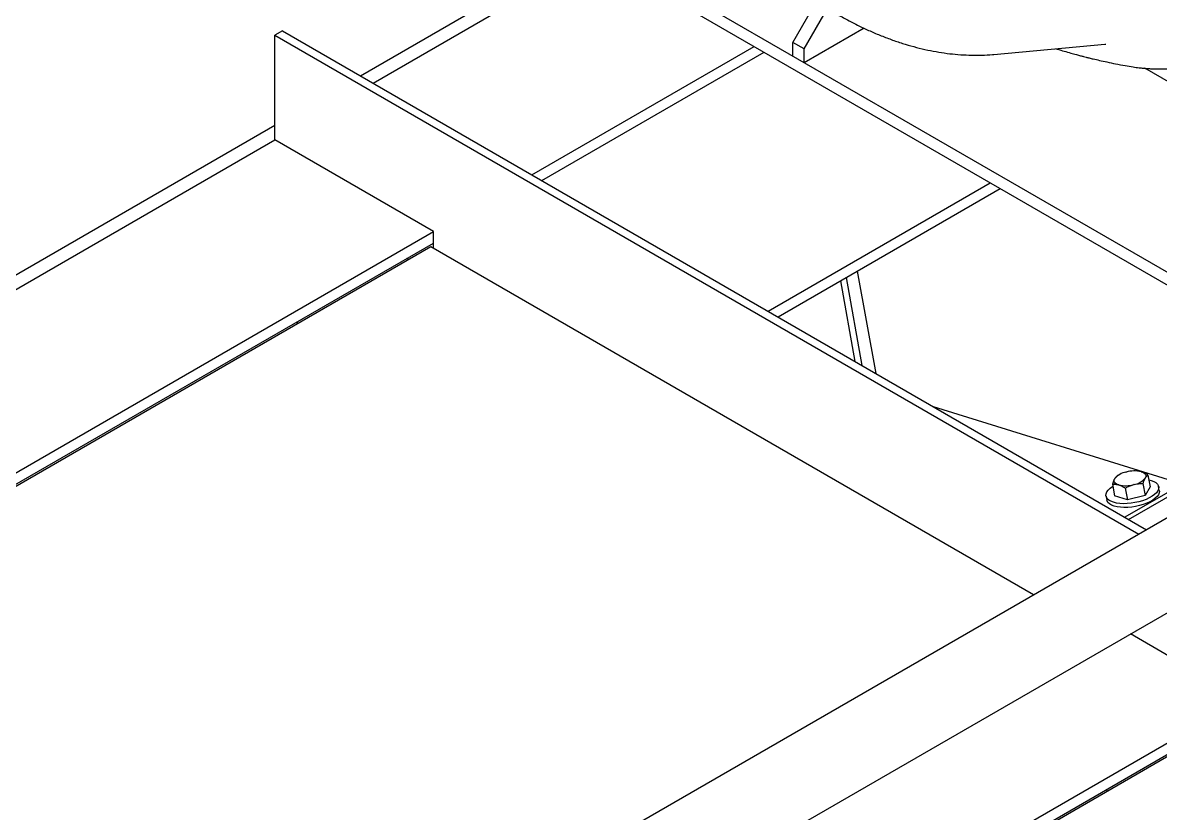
# Model space of a CAD drawing. Header units: millimetres. Extents: x 1293 to 41893, y 1011 to 26911.
# Drawn here: x 7146.6 to 7596.9, y 20995.9 to 21308.7 of the extents above; entities that cross this region are included whole.
import ezdxf

# ---------------------------------------------------------------- set-up
doc = ezdxf.new("R2010")
doc.units = ezdxf.units.MM
doc.header["$LTSCALE"] = 50
doc.layers.add('STRUC', color=4, linetype='Continuous')

msp = doc.modelspace()

# ---------------------------------------------------------------- linework, layer by layer
at = {"color": 7, "linetype": 'Continuous', "lineweight": 25}
for p, q in [((7331.8683266, 21364.5892526), (7683.6849705, 21161.4898272)), ((7679.3138688, 21158.9664439), (7336.3584546, 21356.9503903)), ((7451.5166865, 21300.9613301), (7460.8862332, 21317.189861)), ((7456.0068146, 21298.3692343), (7465.2604156, 21314.3969413)), ((7479.6738424, 21306.5883133), (7456.0068146, 21292.9256289)), ((7456.0068146, 21298.3692343), (7451.5166865, 21300.9613301)), ((7451.5166865, 21295.5177247), (7451.5166865, 21300.9613301)), ((7456.0068146, 21292.9256289), (7456.0068146, 21298.3692343)), ((7531.1203888, 21296.2265961), (7575.0062213, 21300.2454124)), ((7531.1203888, 21296.2265961), (7531.0310309, 21296.218477)), ((7749.1916176, 21199.3060096), (7590.8754703, 21290.6999761)), ((7476.1993714, 21174.6532899), (7470.4690165, 21206.6236053)), ((7478.9056436, 21173.0909922), (7472.6677529, 21207.8929088)), ((7484.4157463, 21169.9100776), (7477.1444879, 21210.4772729)), ((7670.9261784, 21163.8085545), (7582.9556089, 21113.0242257)), ((7584.4000632, 21112.19036), (7672.3706327, 21162.9746888)), ((7605.6945398, 21126.1511311), (7507.217416, 21156.7469539)), ((7580.7785513, 21129.8538558), (7580.0002781, 21129.4916979)), ((7581.0830018, 21130.0496233), (7580.7614004, 21129.8906327)), ((7583.3681036, 21130.8856812), (7583.4681247, 21130.9114463)), ((7588.1900113, 21131.2795309), (7588.0352745, 21131.2957477)), ((7589.4160698, 21131.0286271), (7588.1867285, 21131.277153)), ((7589.4160698, 21131.0286271), (7589.4880892, 21131.0062514)), ((7622.6630079, 21126.0992899), (7190.717874, 20876.7426717)), ((7578.0360843, 21126.1148205), (7578.8719113, 21121.4516443)), ((7578.9139853, 21128.2823976), (7578.9419869, 21128.3305384)), ((7580.5078331, 21125.8220599), (7580.4358136, 21125.8444356)), ((7586.5557992, 21125.9650058), (7586.4557782, 21125.9392407)), ((7590.1040149, 21126.3525715), (7590.939842, 21121.6893953)), ((7591.0099175, 21128.5682894), (7590.981916, 21128.5201486)), ((7592.0682088, 21129.7294488), (7592.9040358, 21125.0662726)), ((7575.4706556, 21121.3917598), (7575.7400047, 21119.88903)), ((7583.9237797, 21119.8820811), (7578.8719113, 21121.4516443)), ((7583.0879527, 21124.5452573), (7583.9237797, 21119.8820811)), ((7590.939842, 21121.6893953), (7583.9237797, 21119.8820811)), ((7592.9040358, 21125.0662726), (7590.939842, 21121.6893953)), ((7596.5746406, 21123.6234273), (7596.3052915, 21125.1261571)), ((7222.6768464, 20857.6027483), (7623.2576716, 21088.8531363))]:
    msp.add_line(p, q, dxfattribs=at)
at = {"color": 7, "linetype": 'Continuous', "lineweight": 25, "flags": 128}
for points in [[(7575.0062213, 21300.2454124), (7575.0597559, 21300.2503352), (7575.4059329, 21300.2831574)], [(7589.4880892, 21131.0062514), (7590.0079569, 21130.8074694), (7590.4441752, 21130.5691981), (7590.789513, 21130.2953875), (7591.0382454, 21129.9905765), (7591.1862491, 21129.6598181), (7591.2310705, 21129.3085955), (7591.1719668, 21128.9427309), (7591.0099175, 21128.5682894)], [(7592.4092454, 21127.826766), (7593.3715203, 21127.579118), (7594.3747133, 21127.1932147), (7595.1883266, 21126.7194267), (7595.7941853, 21126.1683374), (7596.1787557, 21125.5522575), (7596.333447, 21124.884949), (7596.2548036, 21124.1813186), (7595.9445824, 21123.4570842), (7595.4097132, 21122.728424), (7594.6621441, 21122.0116151), (7593.7185745, 21121.3226698), (7592.6000822, 21120.6769779), (7591.3316524, 21120.0889632), (7589.9416199, 21119.571761), (7588.4610357, 21119.1369247), (7586.9229734, 21118.7941677), (7585.361791, 21118.5511469), (7583.8123627, 21118.4132908), (7582.3093, 21118.3836788), (7580.886179, 21118.4629726), (7579.5747899, 21118.6494008), (7578.4044268, 21118.9387989), (7577.4012338, 21119.3247022), (7576.5876205, 21119.7984902), (7575.9817618, 21120.3495795), (7575.5971914, 21120.9656594), (7575.4425001, 21121.6329679), (7575.5211435, 21122.3365983), (7575.8313647, 21123.0608327), (7576.3662339, 21123.7894929), (7577.113803, 21124.5063018), (7578.0573727, 21125.1952472), (7578.1861788, 21125.2774255)], [(7580.4358136, 21125.8444356), (7579.915946, 21126.0432176), (7579.4797276, 21126.2814889), (7579.1343898, 21126.5552995), (7578.8856575, 21126.8601105), (7578.7376538, 21127.1908689), (7578.6928323, 21127.5420915), (7578.7519361, 21127.9079561), (7578.9139853, 21128.2823976)], [(7596.5746406, 21123.6234273), (7596.602796, 21123.3822192), (7596.5241527, 21122.6785888), (7596.2139315, 21121.9543544), (7595.6790623, 21121.2256942), (7594.9314932, 21120.5088853), (7593.9879235, 21119.81994), (7592.8694312, 21119.1742481), (7591.6010015, 21118.5862334), (7590.210969, 21118.0690312), (7588.7303848, 21117.6341949), (7587.1923225, 21117.291438), (7585.6311401, 21117.0484171), (7584.0817118, 21116.910561), (7582.5786491, 21116.8809491), (7581.1555281, 21116.9602428), (7579.8441389, 21117.146671), (7578.6737759, 21117.4360691), (7577.6705829, 21117.8219724), (7576.8569696, 21118.2957604), (7576.2511108, 21118.8468497), (7575.8665405, 21119.4629296), (7575.7400047, 21119.88903)]]:
    msp.add_lwpolyline(points, dxfattribs=at)
at = {"color": 7, "linetype": 'Continuous', "lineweight": 25}
for centre, radius, start, end in [((7584.6778691, 21123.5057387), 7.4952676, 100.063857269, 139.930766198), ((7586.667258, 21119.5411661), 11.8117622, 76.542844863, 105.714437557), ((7583.2566449, 21137.3095209), 11.8117622, 256.542844863, 285.714437557), ((7585.2460337, 21133.3449483), 7.4952676, 280.063857269, 319.930766198)]:
    msp.add_arc(centre, radius, start, end, dxfattribs=at)
for points, knots in [([(7361.5420809, 21498.3473735), (7361.5469957, 21497.4383391), (7361.5610226, 21494.8439688), (7361.7141177, 21490.517245), (7362.0516347, 21485.3550976), (7362.5546633, 21480.1452365), (7363.2181223, 21474.895144), (7364.040436, 21469.6115403), (7365.0189166, 21464.3013251), (7366.1510527, 21458.9711201), (7367.4341873, 21453.6274375), (7368.8656192, 21448.2766761), (7370.4425832, 21442.9251566), (7372.1622586, 21437.5791402), (7374.0217671, 21432.2448451), (7376.0181714, 21426.9284575), (7378.1484737, 21421.6361387), (7380.4096131, 21416.3740294), (7382.7984647, 21411.1482506), (7385.3118383, 21405.9649029), (7387.9464788, 21400.8300639), (7390.6990667, 21395.7497845), (7393.5662197, 21390.7300848), (7396.5444603, 21385.7770077), (7399.6302389, 21380.8965666), (7402.8199462, 21376.0947233), (7406.1099601, 21371.3773285), (7409.496625, 21366.750163), (7412.9762484, 21362.2189506), (7416.5451049, 21357.7893567), (7420.1994411, 21353.4669884), (7423.9354787, 21349.2573968), (7427.7494171, 21345.1660804), (7431.6374329, 21341.1984907), (7435.5956776, 21337.3600405), (7439.6202707, 21333.6561133), (7443.7072889, 21330.0920749), (7447.8527487, 21326.6732867), (7452.0525818, 21323.4051194), (7456.3026024, 21320.292966), (7460.5984646, 21317.3422524), (7464.9356097, 21314.5584425), (7469.3092042, 21311.9470361), (7473.7139034, 21309.5136441), (7478.1437864, 21307.2639104), (7482.5923752, 21305.2033753), (7487.0527513, 21303.3373146), (7491.5175199, 21301.670656), (7495.9787398, 21300.2078836), (7500.4279896, 21298.9529056), (7504.856502, 21297.9088426), (7509.2552882, 21297.0781417), (7513.615505, 21296.4616039), (7517.9280465, 21296.0616257), (7522.1860048, 21295.8701637), (7526.3764598, 21295.9132257), (7529.3147891, 21296.0371706), (7530.8416441, 21296.2091986), (7531.0076316, 21296.2279001)], [0, 0, 0, 0, 0.0099731916, 0.0284633362, 0.0469408238, 0.0654087492, 0.0838617682, 0.1022960924, 0.1207092437, 0.1390998296, 0.1574673404, 0.1758119736, 0.1941344841, 0.2124360612, 0.2307182283, 0.2489827633, 0.2672316352, 0.2854669552, 0.3036909396, 0.3219058811, 0.3401141278, 0.3583180677, 0.3765201164, 0.3947227091, 0.4129276446, 0.4311372093, 0.4493538566, 0.4675800326, 0.4858181651, 0.5040706507, 0.5223398359, 0.5406279928, 0.5589372853, 0.5772697257, 0.5956271179, 0.6140109837, 0.6324224703, 0.6508622347, 0.6693303007, 0.6878258874, 0.7063472069, 0.7248912326, 0.7434534444, 0.7620275627, 0.7806031878, 0.7991678827, 0.8177080105, 0.8362076613, 0.8546489394, 0.8730125003, 0.891278341, 0.9094268055, 0.9274397184, 0.9453015218, 0.9630002792, 0.9805284275, 0.9978832057, 1, 1, 1, 1]), ([(7555.623152, 21298.4704205), (7555.80792, 21298.4124393), (7556.8994536, 21298.0699098), (7558.8789978, 21297.4830153), (7561.3922209, 21296.7613161), (7563.548559, 21296.1697456), (7565.0159813, 21295.7800128), (7565.9789716, 21295.5293861), (7566.7180585, 21295.3392034), (7567.6764672, 21295.096153), (7568.9530442, 21294.7789936), (7570.7246287, 21294.3505088), (7573.0480841, 21293.8096015), (7575.9771956, 21293.1634194), (7579.3920828, 21292.4537116), (7581.8132253, 21291.9989657), (7583.1067138, 21291.756019)], [0, 0, 0, 0, 0.0196735508, 0.1162232359, 0.212214525, 0.2896029102, 0.3481844106, 0.3704263858, 0.3936412815, 0.4283418604, 0.4747619602, 0.5329036144, 0.6220742379, 0.7295993995, 0.8555392543, 1, 1, 1, 1]), ([(7583.1067138, 21291.756019), (7584.1321183, 21291.5783732), (7585.9524323, 21291.2630138), (7588.3183296, 21290.9545218), (7589.928609, 21290.783074), (7590.9484334, 21290.6919887), (7591.6377927, 21290.6369657), (7592.3102981, 21290.5891837), (7593.2576636, 21290.5314088), (7594.55496, 21290.472503), (7596.3197661, 21290.4327544), (7598.4858526, 21290.4503902), (7601.0818829, 21290.5616398), (7602.9347838, 21290.7550139), (7603.9354601, 21290.8594473)], [0, 0, 0, 0, 0.1436616027, 0.2550303139, 0.3339563845, 0.3717619487, 0.399427709, 0.4313134513, 0.4676919085, 0.5352812372, 0.6190583304, 0.7242181827, 0.8510614791, 1, 1, 1, 1]), ([(7592.0682088, 21129.7294488), (7591.7571389, 21129.9234369), (7590.8920829, 21130.4628997), (7590.0362005, 21130.7941299), (7589.4880892, 21131.0062514)], [0, 0, 0, 0, 0.3595950484, 1, 1, 1, 1]), ([(7578.9139853, 21128.2823976), (7578.8064307, 21128.0804112), (7578.4855561, 21127.4778125), (7578.2155719, 21126.6591042), (7578.0360843, 21126.1148205)], [0, 0, 0, 0, 0.3351922062, 1, 1, 1, 1]), ([(7578.0360843, 21126.1148205), (7578.3102012, 21126.1269972), (7579.0724945, 21126.1608593), (7579.9035814, 21125.9679657), (7580.4358136, 21125.8444356)], [0, 0, 0, 0, 0.3595950484, 1, 1, 1, 1]), ([(7580.0002781, 21129.4916979), (7579.9288523, 21129.4434567), (7579.5610797, 21129.1950624), (7579.2182417, 21128.7163108), (7578.9419869, 21128.3305384)], [0, 0, 0, 0, 0.1942119601, 1, 1, 1, 1]), ([(7580.5078331, 21125.8220599), (7580.9428434, 21125.6597588), (7581.796609, 21125.3412213), (7582.6630032, 21124.8071895), (7583.0879527, 21124.5452573)], [0, 0, 0, 0, 0.50951955136, 1, 1, 1, 1]), ([(7583.0879527, 21124.5452573), (7583.2963797, 21124.6585718), (7584.3695734, 21125.2420296), (7585.5248611, 21125.6281276), (7586.4557782, 21125.9392407)], [0, 0, 0, 0, 0.1942119601, 1, 1, 1, 1]), ([(7586.5557992, 21125.9650058), (7586.9506798, 21126.0530691), (7588.1287519, 21126.3157939), (7589.315233, 21126.3378851), (7590.1040149, 21126.3525715)], [0, 0, 0, 0, 0.3351922062, 1, 1, 1, 1]), ([(7590.1040149, 21126.3525715), (7590.1550099, 21126.5147984), (7590.417584, 21127.3501074), (7590.7300969, 21127.9980468), (7590.981916, 21128.5201486)], [0, 0, 0, 0, 0.1942119601, 1, 1, 1, 1]), ([(7591.0099175, 21128.5682894), (7591.1221518, 21128.744168), (7591.4569872, 21129.2688777), (7591.8241296, 21129.5455289), (7592.0682088, 21129.7294488)], [0, 0, 0, 0, 0.3351922062, 1, 1, 1, 1])]:
    msp.add_open_spline(points, degree=3, knots=knots, dxfattribs=at)
at = {"layer": 'STRUC', "linetype": 'Continuous', "lineweight": 25}
for p, q in [((7280.2920671, 21287.7481693), (7368.2626366, 21338.5324981)), ((7285.3007402, 21284.8567239), (7373.2713096, 21335.6410527)), ((7249.373877, 21305.5968605), (7246.3804583, 21303.8687967)), ((7249.373877, 21305.5968605), (7591.4847437, 21108.100461)), ((7246.3804583, 21262.3885234), (7246.3804583, 21303.8687967)), ((7246.3804583, 21303.8687967), (7588.491325, 21106.3723972)), ((7348.162533, 21248.5673833), (7436.1331025, 21299.3517121)), ((7352.114488, 21246.2859683), (7440.0850574, 21297.0702971)), ((6881.9729787, 21057.803454), (7246.3804583, 21268.1714142)), ((6882.2676065, 21052.1906483), (7246.3804583, 21262.3885234)), ((7309.2422512, 21226.0991829), (7246.3804583, 21262.3885234)), ((7441.6921334, 21194.5738943), (7529.6627028, 21245.3582231)), ((7445.6440883, 21192.2924793), (7533.6146578, 21243.0768081)), ((6945.1293993, 21015.9013077), (7309.2422512, 21226.0991829)), ((7309.2422512, 21219.3502091), (7309.2422512, 21226.0991829)), ((6949.0813543, 21013.6198927), (7309.2422512, 21221.5363528)), ((7308.1108803, 21220.0033356), (6954.5574897, 21015.9013077)), ((7546.7190458, 21082.2577737), (7308.1108803, 21220.0033356)), ((7299.4554243, 21215.0066472), (7298.693334, 21215.4465926)), ((7255.2409777, 21190.3620812), (7255.2409777, 21189.4821905)), ((7600.2859893, 21058.0832092), (7585.1214042, 21066.8375378)), ((7265.6844735, 20830.8488023), (7606.9808535, 21027.8750087)), ((7269.6364284, 20828.5673873), (7606.9808535, 21023.3121786)), ((7606.9808535, 21022.432288), (7275.1125639, 20830.8488023)), ((7575.7960518, 21005.3095759), (7575.7960518, 21004.4296852))]:
    msp.add_line(p, q, dxfattribs=at)

doc.saveas('drawing.dxf')
